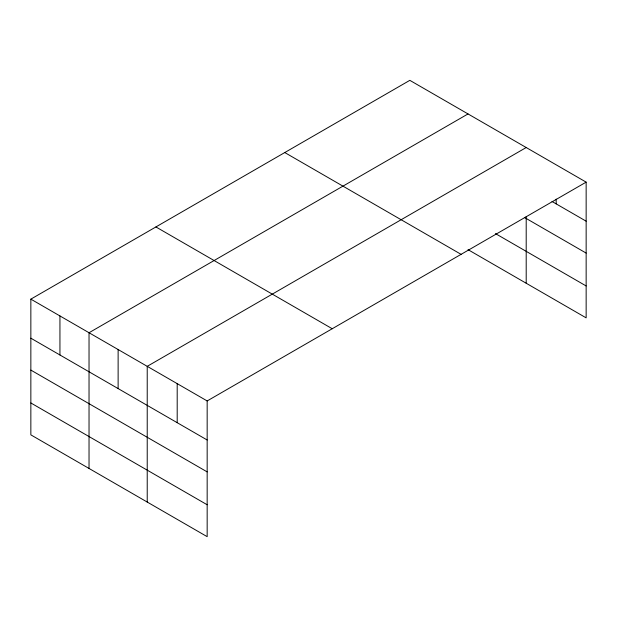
<?xml version="1.0" encoding="UTF-8"?>
<svg xmlns="http://www.w3.org/2000/svg" width="617" height="617" viewBox="0 0 617 617"><rect width="100%" height="100%" fill="white"/><g stroke="black" fill="none" stroke-linecap="round" stroke-linejoin="round"><path stroke-width="0.93" d="M586.15 182.138L409.835 80.341L30.85 299.145L30.85 434.862L207.165 536.659L207.165 400.942L586.15 182.138L586.15 317.855L468.018 249.646M526.201 216.598L526.201 283.242M468.018 113.937L89.033 332.74L89.033 468.45M526.201 147.532L147.224 366.336L147.224 502.045M552.014 201.481L586.15 221.187M524.543 217.516L586.15 253.086M495.443 233.588L586.15 285.956M284.769 152.546L461.084 254.343M155.916 226.94L332.231 328.738M30.85 299.145L207.165 400.942M30.85 338.193L207.165 439.99M30.85 370.092L207.165 471.889M30.85 402.963L207.165 504.76M556.179 199.121L556.179 203.888M177.195 383.635L177.195 422.684M118.125 349.538L118.125 388.587M59.942 315.943L59.942 354.991"/></g></svg>
